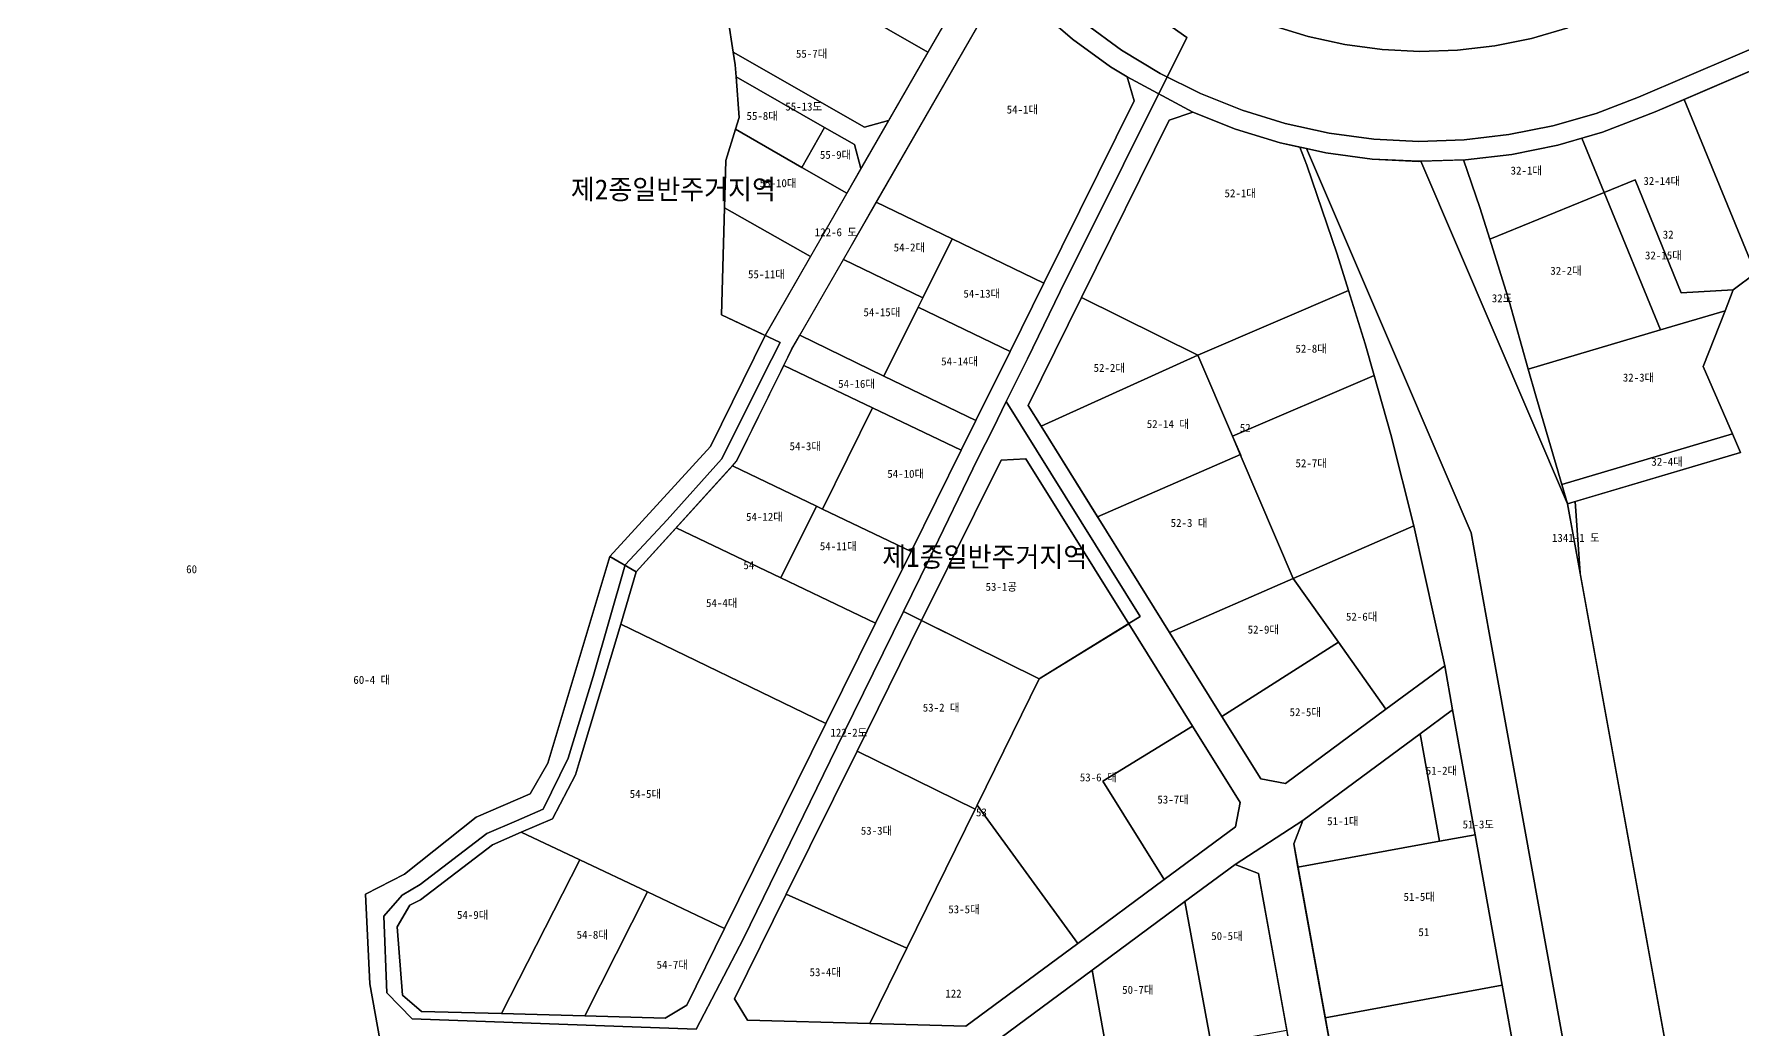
# Model space of a CAD drawing. Header units: metres. Extents: x 198218 to 208474, y 536547 to 547345.
# Drawn here: x 200752.5 to 201094.1, y 544605.1 to 544804.1 of the extents above; entities that cross this region are included whole.
import ezdxf
from ezdxf.enums import TextEntityAlignment as Align

# ---------------------------------------------------------------- set-up
doc = ezdxf.new("R2010")
doc.units = ezdxf.units.M
for name, color, linetype in [('CENTER_RADIUS', 1, 'Continuous'), ('PARCEL_BONBUN', 7, 'Continuous'), ('PARCEL_BUBUN', 8, 'Continuous'), ('PARCEL_LABEL', 3, 'Continuous'), ('ZONING', 5, 'Continuous'), ('ZONING_LABEL', 6, 'Continuous')]:
    doc.layers.add(name, color=color, linetype=linetype)

msp = doc.modelspace()

# ---------------------------------------------------------------- linework, layer by layer
at = {"layer": 'CENTER_RADIUS'}
msp.add_circle((200224.7, 544673.01), 1000, dxfattribs=at)
at = {"layer": 'PARCEL_BONBUN'}
for points in [[(200822.2, 544599.78), (200819.6, 544614.22), (200818.74, 544632.15), (200826.49, 544636.16), (200840.85, 544647.57), (200851.66, 544652.25), (200855.14, 544658.37), (200867.53, 544699.66), (200887.65, 544721.67), (200898.6, 544743.87), (200941.1, 544817.83)], [(200941.1, 544817.83), (200931.13, 544800.48), (200923.28, 544786.83), (200917.76, 544777.21), (200914.92, 544772.28), (200907.65, 544759.62), (200898.6, 544743.87), (200889.91, 544747.97), (200890.51, 544769.38), (200890.77, 544778.84), (200892.68, 544785.08), (200892.68, 544785.08), (200893.41, 544787.46), (200892.78, 544795.54), (200892.59, 544797.97), (200892.2, 544800.47), (200891.21, 544807.04)], [(200953.01, 544809.19), (200960.08, 544803.09), (200967.64, 544797.6), (200970.96, 544795.58), (200972.35, 544790.78), (200954.32, 544754.32), (200947.56, 544740.65), (200940.73, 544726.85), (200937.79, 544720.92), (200927.78, 544700.67), (200920.69, 544686.34), (200910.77, 544666.28), (200890.5, 544625.31), (200882.92, 544609.98), (200878.64, 544607.41), (200862.57, 544607.85), (200845.88, 544608.3), (200829.89, 544608.74), (200829.89, 544608.74), (200826.1, 544612), (200825.06, 544625.62), (200827.56, 544629.95), (200829.68, 544631.04), (200844.07, 544642.05), (200849.86, 544644.57), (200856.07, 544647.26), (200860.71, 544656.05), (200861.49, 544658.67), (200869.73, 544686.16), (200872.85, 544696.58), (200880.83, 544705.4), (200892.05, 544717.8), (200892.88, 544718.72), (200902.32, 544737.87), (200903.89, 544741.04), (200905.54, 544743.92), (200914.26, 544759.08), (200920.82, 544770.49), (200944.67, 544811.99)], [(200891.21, 544807.04), (200892.2, 544800.47), (200892.59, 544797.97), (200892.78, 544795.54), (200893.41, 544787.46), (200892.68, 544785.08), (200890.77, 544778.84), (200890.51, 544769.38), (200889.91, 544747.97), (200898.6, 544743.87), (200887.65, 544721.67), (200867.53, 544699.66), (200855.14, 544658.37), (200851.66, 544652.25), (200840.85, 544647.57), (200826.49, 544636.16), (200818.74, 544632.15), (200819.6, 544614.22), (200822.2, 544599.78)], [(200962.57, 544806.23), (200969.85, 544800.93), (200977.55, 544796.25), (200985.61, 544792.22), (200993.98, 544788.88), (201002.59, 544786.24), (201011.39, 544784.32), (201020.32, 544783.12), (201029.32, 544782.67), (201038.32, 544782.97), (201047.27, 544784.01), (201056.1, 544785.78), (201064.76, 544788.27), (201073.18, 544791.48), (201111.85, 544808.05)], [(201111.85, 544808.05), (201073.18, 544791.48), (201064.76, 544788.27), (201056.1, 544785.78), (201047.27, 544784.01), (201038.32, 544782.97), (201029.32, 544782.67), (201020.32, 544783.12), (201011.39, 544784.32), (201002.59, 544786.24), (200993.98, 544788.88), (200985.61, 544792.22), (200977.55, 544796.25), (200969.85, 544800.93), (200962.57, 544806.23)], [(201059.06, 544805.35), (201051.84, 544803.26), (201044.46, 544801.78), (201036.99, 544800.92), (201029.47, 544800.66), (201021.96, 544801.05), (201014.5, 544802.03), (201007.16, 544803.65), (200999.97, 544805.85)], [(200999.97, 544805.85), (201007.16, 544803.65), (201014.5, 544802.03), (201021.96, 544801.05), (201029.47, 544800.66), (201036.99, 544800.92), (201044.46, 544801.78), (201051.84, 544803.26), (201059.06, 544805.35)], [(201112.23, 544803.87), (201076.52, 544788.55), (201066.03, 544784.48), (201057.05, 544781.89), (201047.89, 544780.05), (201038.62, 544778.98), (201029.71, 544778.68), (201029.29, 544778.7), (201019.95, 544779.14), (201010.7, 544780.38), (201006.86, 544781.21), (201001.57, 544782.37), (200992.64, 544785.1), (200984.12, 544788.51), (200979.37, 544786.92), (200961.82, 544751.46), (200951.16, 544729.89), (200953.76, 544725.72), (200965.32, 544707.18), (200971.77, 544696.83), (200979.45, 544684.49), (200989.93, 544667.7), (200997.72, 544655.2), (201002.63, 544654.27), (201022.71, 544669.13), (201034.46, 544677.82), (201036, 544669), (201029.57, 544664.24), (201006.12, 544646.9), (201004.27, 544642.25), (201024.68, 544529.64)], [(201096.61, 544756.29), (201092.15, 544752.97), (201090.52, 544748.82), (201086.13, 544737.64), (201092, 544724.17), (201093.61, 544720.49), (201059.04, 544710.22), (201057.91, 544714.06), (201052.65, 544731.81), (201051.15, 544737.13), (201051.15, 544737.13), (201047.33, 544750.7), (201043.46, 544763.09), (201041.48, 544769.44), (201038.23, 544778.96), (201038.62, 544778.98), (201047.89, 544780.05), (201057.05, 544781.89), (201061.91, 544783.29), (201066.03, 544784.48), (201076.52, 544788.55), (201082.36, 544791.05), (201109.22, 544802.58)], [(201091.04, 544533.6), (201061.54, 544696.37), (201059.04, 544710.22), (201060.57, 544710.67), (201093.61, 544720.49), (201092, 544724.17), (201086.13, 544737.64), (201090.52, 544748.82), (201090.52, 544748.82), (201092.15, 544752.97), (201096.61, 544756.29), (201115.96, 544770.68), (201129.21, 544780.54), (201130.5, 544781.5), (201149.29, 544795.47), (201235.59, 544775.92), (201318.92, 544722.38)], [(201016.03, 544577.35), (201010.58, 544607.46), (201005.12, 544637.57), (201004.27, 544642.25), (201006.12, 544646.9), (201029.57, 544664.24), (201036, 544669), (201034.46, 544677.82), (201028.29, 544705.84), (201023.68, 544724.06), (201020.33, 544735.88), (201018.56, 544742.17), (201015.24, 544752.83), (201012.96, 544760.12), (201006.87, 544777.92), (201005.53, 544781.5), (201006.86, 544781.21), (201018.44, 544754.2), (201039.76, 544704.42), (201043.38, 544684.42), (201044.97, 544675.64), (201050.36, 544645.85), (201070.77, 544533.23)], [(200943.97, 544602.17), (200963.97, 544616.96), (200982.54, 544630.69), (200992.58, 544638.12), (200997.23, 544636.28), (201002.73, 544605.93), (201004.76, 544594.72)]]:
    msp.add_lwpolyline(points, dxfattribs=at)
for points in [[(200979.45, 544684.49), (200971.77, 544696.83), (200965.32, 544707.18), (200965.04, 544707.62), (200953.76, 544725.72), (200951.16, 544729.89), (200961.82, 544751.46), (200979.37, 544786.92), (200984.12, 544788.51), (200992.64, 544785.1), (201001.57, 544782.37), (201005.53, 544781.5), (201006.87, 544777.92), (201012.96, 544760.12), (201015.24, 544752.83), (201018.56, 544742.17), (201020.33, 544735.89), (201023.68, 544724.06), (201028.29, 544705.84), (201034.46, 544677.82), (201022.71, 544669.13), (201002.63, 544654.27), (200997.72, 544655.2), (200989.93, 544667.7), (200979.45, 544684.49)], [(201105.2, 544455.42), (201105.74, 544452.47), (201095.9, 544450.68), (201106.86, 544390.19), (201096.99, 544388.51), (201093.17, 544409.59), (201085.89, 544449.75), (201080.24, 544480.95), (201079.17, 544486.85), (201070.77, 544533.23), (201050.36, 544645.85), (201044.97, 544675.64), (201043.38, 544684.42), (201039.76, 544704.42), (201018.44, 544754.2), (201006.86, 544781.21), (201010.7, 544780.38), (201019.95, 544779.14), (201029.28, 544778.67), (201029.71, 544778.68), (201059.04, 544710.22), (201091.04, 544533.6), (201091.82, 544529.27), (201105.2, 544455.42)], [(201038.23, 544778.96), (201041.48, 544769.44), (201043.46, 544763.09), (201047.33, 544750.7), (201051.15, 544737.13), (201052.65, 544731.81), (201057.91, 544714.06), (201059.04, 544710.22), (201029.71, 544778.68), (201038.23, 544778.96)], [(200919.51, 544606.29), (200895.05, 544606.96), (200892.47, 544611.24), (200902.84, 544632.2), (200916.98, 544660.79), (200918.98, 544664.83), (200929.88, 544686.86), (200945.76, 544718.96), (200950.75, 544719.21), (200971.3, 544686.24), (200984.05, 544665.77), (200993.56, 544650.53), (200992.62, 544645.62), (200978.4, 544635.1), (200961.15, 544622.34), (200938.75, 544605.77), (200919.51, 544606.29)]]:
    msp.add_lwpolyline(points, close=True, dxfattribs=at)
at = {"layer": 'PARCEL_BUBUN'}
for points in [[(200907.74, 544813.93), (200938.03, 544826.56), (200940.49, 544823.03), (200940.67, 544822.81), (200941.1, 544817.83), (200931.13, 544800.48), (200907.74, 544813.93)], [(200940.67, 544822.81), (200949.63, 544812.63), (200944.67, 544811.99), (200903.89, 544741.04), (200892.88, 544718.72), (200872.85, 544696.58), (200867.53, 544699.66), (200887.65, 544721.67), (200898.6, 544743.87), (200941.1, 544817.83), (200940.67, 544822.81)], [(200891.21, 544807.04), (200907.74, 544813.93), (200931.13, 544800.48), (200923.28, 544786.83), (200918.44, 544785.51), (200892.2, 544800.47), (200891.21, 544807.04)], [(200920.82, 544770.49), (200944.67, 544811.99), (200949.63, 544812.63), (200953.01, 544809.19), (200960.08, 544803.09), (200967.64, 544797.6), (200970.96, 544795.58), (200972.35, 544790.78), (200954.32, 544754.32), (200936, 544763.16), (200920.82, 544770.49)], [(201109.22, 544802.58), (201112.23, 544803.87), (201124.89, 544801), (201129.21, 544780.54), (201115.96, 544770.68), (201096.61, 544756.29), (201082.36, 544791.05), (201109.22, 544802.58)], [(200892.78, 544795.54), (200892.59, 544797.97), (200892.2, 544800.47), (200918.44, 544785.51), (200923.28, 544786.83), (200917.76, 544777.21), (200916.45, 544782.03), (200910.5, 544785.43), (200892.78, 544795.54)], [(200892.78, 544795.54), (200910.5, 544785.43), (200905.92, 544777.47), (200892.68, 544785.08), (200893.41, 544787.46), (200892.78, 544795.54)], [(201061.54, 544696.37), (201060.57, 544710.67), (201093.61, 544720.49), (201092, 544724.17), (201086.13, 544737.64), (201090.52, 544748.82), (201092.15, 544752.97), (201096.61, 544756.29), (201115.96, 544770.68), (201129.21, 544780.54), (201130.5, 544781.5), (201149.29, 544795.47), (201235.59, 544775.92), (201318.92, 544722.38), (201325.87, 544717.91), (201255.68, 544650.62), (201235.19, 544630.97), (201171.36, 544585.69), (201156.04, 544574.82), (201129.8, 544556.21), (201124.45, 544552.41), (201091.82, 544529.27), (201091.04, 544533.6), (201061.54, 544696.37)], [(200984.12, 544788.51), (200992.64, 544785.1), (201001.57, 544782.37), (201005.53, 544781.5), (201006.87, 544777.92), (201012.96, 544760.12), (201015.24, 544752.83), (200985.13, 544739.92), (200961.82, 544751.46), (200979.37, 544786.92), (200984.12, 544788.51)], [(201082.36, 544791.05), (201096.61, 544756.29), (201092.15, 544752.97), (201081.75, 544752.39), (201072.53, 544775), (201066.35, 544772.47), (201061.91, 544783.29), (201066.03, 544784.48), (201076.52, 544788.55), (201082.36, 544791.05)], [(200905.92, 544777.47), (200914.92, 544772.28), (200907.65, 544759.62), (200890.51, 544769.38), (200890.77, 544778.84), (200892.68, 544785.08), (200905.92, 544777.47)], [(200910.5, 544785.43), (200916.45, 544782.03), (200917.76, 544777.21), (200914.92, 544772.28), (200905.92, 544777.47), (200910.5, 544785.43)], [(201061.91, 544783.29), (201066.35, 544772.47), (201043.46, 544763.09), (201041.48, 544769.44), (201038.23, 544778.96), (201038.62, 544778.98), (201047.89, 544780.05), (201057.05, 544781.89), (201061.91, 544783.29)], [(201029.71, 544778.68), (201059.04, 544710.22), (201091.04, 544533.6), (201091.82, 544529.27), (201105.2, 544455.42), (201105.74, 544452.47), (201095.9, 544450.68), (201106.86, 544390.19), (201096.99, 544388.51), (201093.17, 544409.59), (201085.89, 544449.75), (201080.24, 544480.95), (201079.17, 544486.85), (201070.77, 544533.23), (201050.36, 544645.85), (201044.97, 544675.64), (201043.38, 544684.42), (201039.76, 544704.42), (201018.44, 544754.2), (201006.86, 544781.21), (201010.7, 544780.38), (201019.95, 544779.14), (201029.28, 544778.67), (201029.71, 544778.68)], [(201038.23, 544778.96), (201041.48, 544769.44), (201043.46, 544763.09), (201047.33, 544750.7), (201051.15, 544737.13), (201052.65, 544731.81), (201057.91, 544714.06), (201059.04, 544710.22), (201029.71, 544778.68), (201038.23, 544778.96)], [(201066.35, 544772.47), (201072.53, 544775), (201081.75, 544752.39), (201092.15, 544752.97), (201090.52, 544748.82), (201077.62, 544744.99), (201066.35, 544772.47)], [(201066.35, 544772.47), (201077.62, 544744.99), (201051.15, 544737.13), (201047.33, 544750.7), (201043.46, 544763.09), (201066.35, 544772.47)], [(200907.65, 544759.62), (200898.6, 544743.87), (200889.91, 544747.97), (200890.51, 544769.38), (200907.65, 544759.62)], [(200936, 544763.16), (200930.14, 544751.38), (200914.26, 544759.08), (200920.82, 544770.49), (200936, 544763.16)], [(200954.32, 544754.32), (200947.56, 544740.65), (200929.21, 544749.51), (200930.14, 544751.38), (200936, 544763.16), (200954.32, 544754.32)], [(200930.14, 544751.38), (200929.21, 544749.51), (200922.36, 544735.76), (200905.54, 544743.92), (200914.26, 544759.08), (200930.14, 544751.38)], [(200985.13, 544739.92), (200953.76, 544725.72), (200951.16, 544729.89), (200961.82, 544751.46), (200985.13, 544739.92)], [(201015.24, 544752.83), (201018.56, 544742.17), (201020.33, 544735.89), (200992.04, 544723.76), (200985.13, 544739.92), (201015.24, 544752.83)], [(200947.56, 544740.65), (200940.73, 544726.85), (200922.36, 544735.76), (200929.21, 544749.51), (200947.56, 544740.65)], [(201077.62, 544744.99), (201090.52, 544748.82), (201086.13, 544737.64), (201092, 544724.17), (201057.91, 544714.06), (201052.65, 544731.81), (201051.15, 544737.13), (201077.62, 544744.99)], [(200902.32, 544737.87), (200903.89, 544741.04), (200905.54, 544743.92), (200922.36, 544735.76), (200940.73, 544726.85), (200937.79, 544720.92), (200920.08, 544729.38), (200902.32, 544737.87)], [(200920.08, 544729.38), (200910.07, 544709.15), (200908.87, 544709.73), (200892.05, 544717.8), (200892.88, 544718.72), (200902.32, 544737.87), (200920.08, 544729.38)], [(200985.13, 544739.92), (200992.04, 544723.76), (200993.63, 544720.04), (200965.04, 544707.62), (200953.76, 544725.72), (200985.13, 544739.92)], [(200992.04, 544723.76), (201020.33, 544735.89), (201023.68, 544724.06), (201028.29, 544705.84), (201004.2, 544695.31), (200993.8, 544719.63), (200992.04, 544723.76)], [(200937.79, 544720.92), (200927.78, 544700.67), (200910.07, 544709.15), (200920.08, 544729.38), (200937.79, 544720.92)], [(201092, 544724.17), (201093.61, 544720.49), (201059.04, 544710.22), (201057.91, 544714.06), (201092, 544724.17)], [(200908.87, 544709.73), (200901.77, 544695.39), (200880.83, 544705.4), (200892.05, 544717.8), (200908.87, 544709.73)], [(200950.75, 544719.21), (200945.76, 544718.96), (200929.88, 544686.86), (200918.98, 544664.83), (200916.98, 544660.79), (200902.84, 544632.2), (200892.47, 544611.24), (200895.05, 544606.96), (200919.51, 544606.29), (200938.75, 544605.77), (200961.15, 544622.34), (200978.4, 544635.1), (200992.62, 544645.62), (200993.56, 544650.53), (200984.05, 544665.77), (200971.3, 544686.24), (200950.75, 544719.21)], [(200929.88, 544686.86), (200945.76, 544718.96), (200950.75, 544719.21), (200971.3, 544686.24), (200953.4, 544675.22), (200939.64, 544682.03), (200929.88, 544686.86)], [(200993.63, 544720.04), (200993.8, 544719.63), (201004.2, 544695.31), (200979.45, 544684.49), (200971.77, 544696.83), (200965.32, 544707.18), (200965.04, 544707.62), (200993.63, 544720.04)], [(201061.54, 544696.37), (201059.04, 544710.22), (201060.57, 544710.67), (201061.54, 544696.37)], [(200910.07, 544709.15), (200927.78, 544700.67), (200920.69, 544686.34), (200901.77, 544695.39), (200908.87, 544709.73), (200910.07, 544709.15)], [(200872.85, 544696.58), (200880.83, 544705.4), (200901.77, 544695.39), (200920.69, 544686.34), (200910.77, 544666.28), (200869.73, 544686.16), (200872.85, 544696.58)], [(201004.2, 544695.31), (201028.29, 544705.84), (201034.46, 544677.82), (201022.71, 544669.13), (201013.24, 544682.53), (201004.2, 544695.31)], [(201004.2, 544695.31), (201013.24, 544682.53), (200989.93, 544667.7), (200979.45, 544684.49), (201004.2, 544695.31)], [(200910.77, 544666.28), (200890.5, 544625.31), (200875.09, 544632.61), (200861.59, 544639.01), (200849.86, 544644.57), (200856.07, 544647.26), (200860.71, 544656.05), (200861.49, 544658.67), (200869.73, 544686.16), (200910.77, 544666.28)], [(200929.88, 544686.86), (200939.64, 544682.03), (200953.4, 544675.22), (200940.98, 544649.97), (200940.58, 544649.15), (200916.98, 544660.79), (200918.98, 544664.83), (200929.88, 544686.86)], [(200966.14, 544654.76), (200978.4, 544635.1), (200961.15, 544622.34), (200940.98, 544649.97), (200953.4, 544675.22), (200971.3, 544686.24), (200984.05, 544665.77), (200966.14, 544654.76)], [(201013.24, 544682.53), (201022.71, 544669.13), (201002.63, 544654.27), (200997.72, 544655.2), (200989.93, 544667.7), (201013.24, 544682.53)], [(201029.57, 544664.24), (201036, 544669), (201040.53, 544644.05), (201033.41, 544642.74), (201029.57, 544664.24)], [(200966.14, 544654.76), (200984.05, 544665.77), (200993.56, 544650.53), (200992.62, 544645.62), (200978.4, 544635.1), (200966.14, 544654.76)], [(201006.12, 544646.9), (201029.57, 544664.24), (201033.41, 544642.74), (201005.12, 544637.57), (201004.27, 544642.25), (201006.12, 544646.9)], [(200916.98, 544660.79), (200940.58, 544649.15), (200926.92, 544621.37), (200902.84, 544632.2), (200916.98, 544660.79)], [(200940.58, 544649.15), (200940.98, 544649.97), (200961.15, 544622.34), (200938.75, 544605.77), (200919.51, 544606.29), (200926.92, 544621.37), (200940.58, 544649.15)], [(200861.59, 544639.01), (200845.88, 544608.3), (200829.89, 544608.74), (200826.1, 544612), (200825.06, 544625.62), (200827.56, 544629.95), (200829.68, 544631.04), (200844.07, 544642.05), (200849.86, 544644.57), (200861.59, 544639.01)], [(201040.53, 544644.05), (201045.98, 544613.96), (201010.58, 544607.46), (201005.12, 544637.57), (201033.41, 544642.74), (201040.53, 544644.05)], [(200875.09, 544632.61), (200862.57, 544607.85), (200845.88, 544608.3), (200861.59, 544639.01), (200875.09, 544632.61)], [(200982.54, 544630.69), (200992.58, 544638.12), (200997.23, 544636.28), (201002.91, 544604.93), (200987.75, 544602.17), (200982.54, 544630.69)], [(200890.5, 544625.31), (200882.92, 544609.98), (200878.64, 544607.41), (200862.57, 544607.85), (200875.09, 544632.61), (200890.5, 544625.31)], [(200926.92, 544621.37), (200919.51, 544606.29), (200895.05, 544606.96), (200892.47, 544611.24), (200902.84, 544632.2), (200926.92, 544621.37)], [(200963.97, 544616.96), (200982.54, 544630.69), (200987.75, 544602.17), (200967.31, 544598.46), (200963.97, 544616.96)], [(200943.97, 544602.17), (200963.97, 544616.96), (200967.31, 544598.46), (200973.17, 544566.08), (200973.21, 544565.85), (200943.01, 544567.09), (200943.97, 544602.17)], [(201016.03, 544577.35), (201010.58, 544607.46), (201045.98, 544613.96), (201051.43, 544583.86), (201016.03, 544577.35)]]:
    msp.add_lwpolyline(points, close=True, dxfattribs=at)
for points in [[(201112.23, 544803.87), (201076.52, 544788.55), (201066.03, 544784.48), (201057.05, 544781.89), (201047.89, 544780.05), (201038.62, 544778.98), (201029.71, 544778.68), (201029.29, 544778.7), (201019.95, 544779.14), (201010.7, 544780.38), (201006.86, 544781.21), (201001.57, 544782.37), (200992.64, 544785.1), (200984.12, 544788.51), (200970.96, 544795.58), (200967.64, 544797.6), (200960.08, 544803.09), (200953.01, 544809.19)], [(200891.21, 544807.04), (200892.2, 544800.47), (200892.59, 544797.97), (200892.78, 544795.54), (200893.41, 544787.46), (200892.68, 544785.08), (200890.77, 544778.84), (200890.51, 544769.38), (200889.91, 544747.97), (200898.6, 544743.87), (200887.65, 544721.67), (200867.53, 544699.66), (200855.14, 544658.37), (200851.66, 544652.25), (200840.85, 544647.57), (200826.49, 544636.16), (200818.74, 544632.15), (200819.6, 544614.22), (200822.2, 544599.78)], [(200962.57, 544806.23), (200969.85, 544800.93), (200977.55, 544796.25), (200985.61, 544792.22), (200993.98, 544788.88), (201002.59, 544786.24), (201011.39, 544784.32), (201020.32, 544783.12), (201029.32, 544782.67), (201038.32, 544782.97), (201047.27, 544784.01), (201056.1, 544785.78), (201064.76, 544788.27), (201073.18, 544791.48), (201111.85, 544808.05)], [(201111.85, 544808.05), (201073.18, 544791.48), (201064.76, 544788.27), (201056.1, 544785.78), (201047.27, 544784.01), (201038.32, 544782.97), (201029.32, 544782.67), (201020.32, 544783.12), (201011.39, 544784.32), (201002.59, 544786.24), (200993.98, 544788.88), (200985.61, 544792.22), (200977.55, 544796.25), (200969.85, 544800.93), (200962.57, 544806.23)], [(201059.06, 544805.35), (201051.84, 544803.26), (201044.46, 544801.78), (201036.99, 544800.92), (201029.47, 544800.66), (201021.96, 544801.05), (201014.5, 544802.03), (201007.16, 544803.65), (200999.97, 544805.85)], [(200999.97, 544805.85), (201007.16, 544803.65), (201014.5, 544802.03), (201021.96, 544801.05), (201029.47, 544800.66), (201036.99, 544800.92), (201044.46, 544801.78), (201051.84, 544803.26), (201059.06, 544805.35)], [(200822.2, 544599.78), (200819.6, 544614.22), (200818.74, 544632.15), (200826.49, 544636.16), (200840.85, 544647.57), (200851.66, 544652.25), (200855.14, 544658.37), (200867.53, 544699.66), (200872.85, 544696.58), (200869.73, 544686.16), (200861.49, 544658.67), (200860.71, 544656.05), (200856.07, 544647.26), (200849.86, 544644.57), (200844.07, 544642.05), (200829.68, 544631.04), (200827.56, 544629.95), (200825.06, 544625.62), (200826.1, 544612), (200829.89, 544608.74), (200845.88, 544608.3), (200862.57, 544607.85), (200878.64, 544607.41), (200882.92, 544609.98), (200890.5, 544625.31), (200910.77, 544666.28), (200920.69, 544686.34), (200927.78, 544700.67), (200937.79, 544720.92), (200940.73, 544726.85), (200947.56, 544740.65), (200954.32, 544754.32), (200972.35, 544790.78), (200970.96, 544795.58), (200984.12, 544788.51), (200979.37, 544786.92), (200961.82, 544751.46), (200951.16, 544729.89), (200953.76, 544725.72), (200965.32, 544707.18), (200971.77, 544696.83), (200979.45, 544684.49), (200989.93, 544667.7), (200997.72, 544655.2), (201002.63, 544654.27), (201022.71, 544669.13), (201022.71, 544669.13), (201034.46, 544677.82), (201036, 544669), (201029.57, 544664.24), (201006.12, 544646.9), (200992.58, 544638.12), (200982.54, 544630.69), (200963.97, 544616.96), (200943.97, 544602.17)], [(201051.43, 544583.86), (201045.98, 544613.96), (201040.53, 544644.05), (201036, 544669), (201034.46, 544677.82), (201028.29, 544705.84), (201023.68, 544724.06), (201020.33, 544735.89), (201018.56, 544742.17), (201015.24, 544752.83), (201012.96, 544760.12), (201006.87, 544777.92), (201005.53, 544781.5), (201006.86, 544781.21), (201018.44, 544754.2), (201039.76, 544704.42), (201043.38, 544684.42), (201044.97, 544675.64), (201050.36, 544645.85), (201070.77, 544533.23)], [(201004.76, 544594.72), (200997.23, 544636.28), (200992.58, 544638.12), (201006.12, 544646.9), (201004.27, 544642.25), (201024.68, 544529.64)]]:
    msp.add_lwpolyline(points, dxfattribs=at)
at = {"layer": 'ZONING'}
for points in [[(200891.21, 544807.04), (200892.2, 544800.47), (200892.59, 544797.97), (200892.78, 544795.54), (200893.41, 544787.46), (200892.68, 544785.08), (200890.77, 544778.84), (200890.51, 544769.38), (200889.91, 544747.97), (200901.6, 544742.45), (200899.9, 544739.07), (200889.9, 544719.14), (200879, 544707), (200870.65, 544697.99), (200864.2, 544675.66), (200859.22, 544659.39), (200854.22, 544649.15), (200848.93, 544646.86), (200842.95, 544644.3), (200829.62, 544634.11), (200826.05, 544631.98), (200822.37, 544627.77), (200822.98, 544612.48), (200828.01, 544607.28), (200884.79, 544605.19), (200894.27, 544623.32), (200914.29, 544664.28), (200924.19, 544684.49), (200926.24, 544688.66), (200939.64, 544682.03), (200953.4, 544675.22), (200973.61, 544687.66), (200946.82, 544730.66), (200951.03, 544739.18), (200957.61, 544752.64), (200982.88, 544803.44), (200953.79, 544823.99)], [(200953.79, 544823.99), (200982.88, 544803.44), (200957.61, 544752.64), (200951.03, 544739.18), (200946.82, 544730.66), (200946.82, 544730.66), (200944.16, 544725.28), (200941.14, 544719.3), (200931.36, 544699.03), (200926.24, 544688.66), (200924.19, 544684.49), (200914.29, 544664.28), (200894.27, 544623.32), (200884.79, 544605.19), (200828.01, 544607.28), (200822.98, 544612.48), (200822.37, 544627.77), (200826.05, 544631.98), (200829.62, 544634.11), (200842.95, 544644.3), (200848.93, 544646.86), (200854.22, 544649.15), (200859.22, 544659.39), (200864.2, 544675.66), (200870.65, 544697.99), (200879, 544707), (200889.9, 544719.14), (200899.9, 544739.07), (200901.6, 544742.45), (200889.91, 544747.97), (200890.51, 544769.38), (200890.77, 544778.84), (200892.68, 544785.08), (200893.41, 544787.46), (200892.78, 544795.54), (200892.59, 544797.97), (200892.2, 544800.47), (200891.21, 544807.04)]]:
    msp.add_lwpolyline(points, dxfattribs=at)
msp.add_lwpolyline([(200926.24, 544688.66), (200931.36, 544699.03), (200941.14, 544719.3), (200944.16, 544725.28), (200946.82, 544730.66), (200973.61, 544687.66), (200953.4, 544675.22), (200939.64, 544682.03), (200926.24, 544688.66)], close=True, dxfattribs=at)

# ---------------------------------------------------------------- texts
at = {"layer": 'PARCEL_LABEL'}
for s, p in [('55-7대', (200907.89, 544800.19)), ('55-8대', (200898.01, 544787.75)), ('55-13도', (200906.31, 544789.62)), ('54-1대', (200950.03, 544789.03)), ('55-9대', (200912.68, 544779.98)), ('55-10대', (200901.19, 544774.31)), ('32-1대', (201050.77, 544776.83)), ('32-14대', (201077.86, 544774.75)), ('52-1대', (200993.58, 544772.29)), ('122-6 도', (200912.74, 544764.51)), ('32', (201079.14, 544764.03)), ('54-2대', (200927.44, 544761.46)), ('32-2대', (201058.71, 544756.8)), ('32-15대', (201078.18, 544759.87)), ('55-11대', (200898.86, 544756.1)), ('54-13대', (200941.92, 544752.23)), ('32도', (201045.92, 544751.3)), ('32도', (201045.92, 544751.3)), ('54-15대', (200921.94, 544748.51)), ('52-8대', (201007.76, 544741.23)), ('54-14대', (200937.48, 544738.69)), ('52-2대', (200967.4, 544737.38)), ('54-16대', (200916.88, 544734.2)), ('32-3대', (201073.2, 544735.45)), ('52-14 대', (200979.12, 544726.16)), ('52', (200994.58, 544725.4)), ('54-3대', (200906.62, 544721.72)), ('54-10대', (200926.7, 544716.21)), ('52-7대', (201007.77, 544718.32)), ('32-4대', (201078.91, 544718.62)), ('54-12대', (200898.47, 544707.61)), ('52-3 대', (200983.35, 544706.39)), ('1341-1 도', (201060.67, 544703.41)), ('54-11대', (200913.21, 544701.74)), ('60', (200783.95, 544697.14)), ('54', (200895.35, 544697.94)), ('53-1공', (200945.8, 544693.63)), ('54-4대', (200889.92, 544690.39)), ('52-9대', (200998.2, 544685.07)), ('52-6대', (201017.85, 544687.65)), ('60-4 대', (200819.96, 544675.02)), ('53-2 대', (200933.79, 544669.47)), ('52-5대', (201006.58, 544668.56)), ('122-2도', (200915.34, 544664.47)), ('53-6 대', (200965.19, 544655.52)), ('51-2대', (201033.81, 544656.86)), ('54-5대', (200874.66, 544652.22)), ('53-7대', (200980.15, 544651.09)), ('53', (200941.85, 544648.53)), ('53-3대', (200920.86, 544644.86)), ('51-1대', (201014.1, 544646.77)), ('51-3도', (201041.18, 544646.12)), ('51-5대', (201029.36, 544631.64)), ('54-9대', (200840.13, 544628.03)), ('53-5대', (200938.35, 544629.15)), ('54-8대', (200864.04, 544624.07)), ('50-5대', (200990.92, 544623.81)), ('51', (201030.29, 544624.59)), ('54-7대', (200880.03, 544618.08)), ('53-4대', (200910.62, 544616.58)), ('122', (200936.25, 544612.3)), ('50-7대', (200973.11, 544613.05))]:
    msp.add_text(s, height=1.6, dxfattribs=at).set_placement(p, align=Align.MIDDLE_CENTER)
at = {"layer": 'ZONING_LABEL'}
for s, p in [('제2종일반주거지역', (200880.26, 544773.08)), ('제1종일반주거지역', (200942.51, 544699.61))]:
    msp.add_text(s, height=4, dxfattribs=at).set_placement(p, align=Align.MIDDLE_CENTER)

doc.saveas('drawing.dxf')
